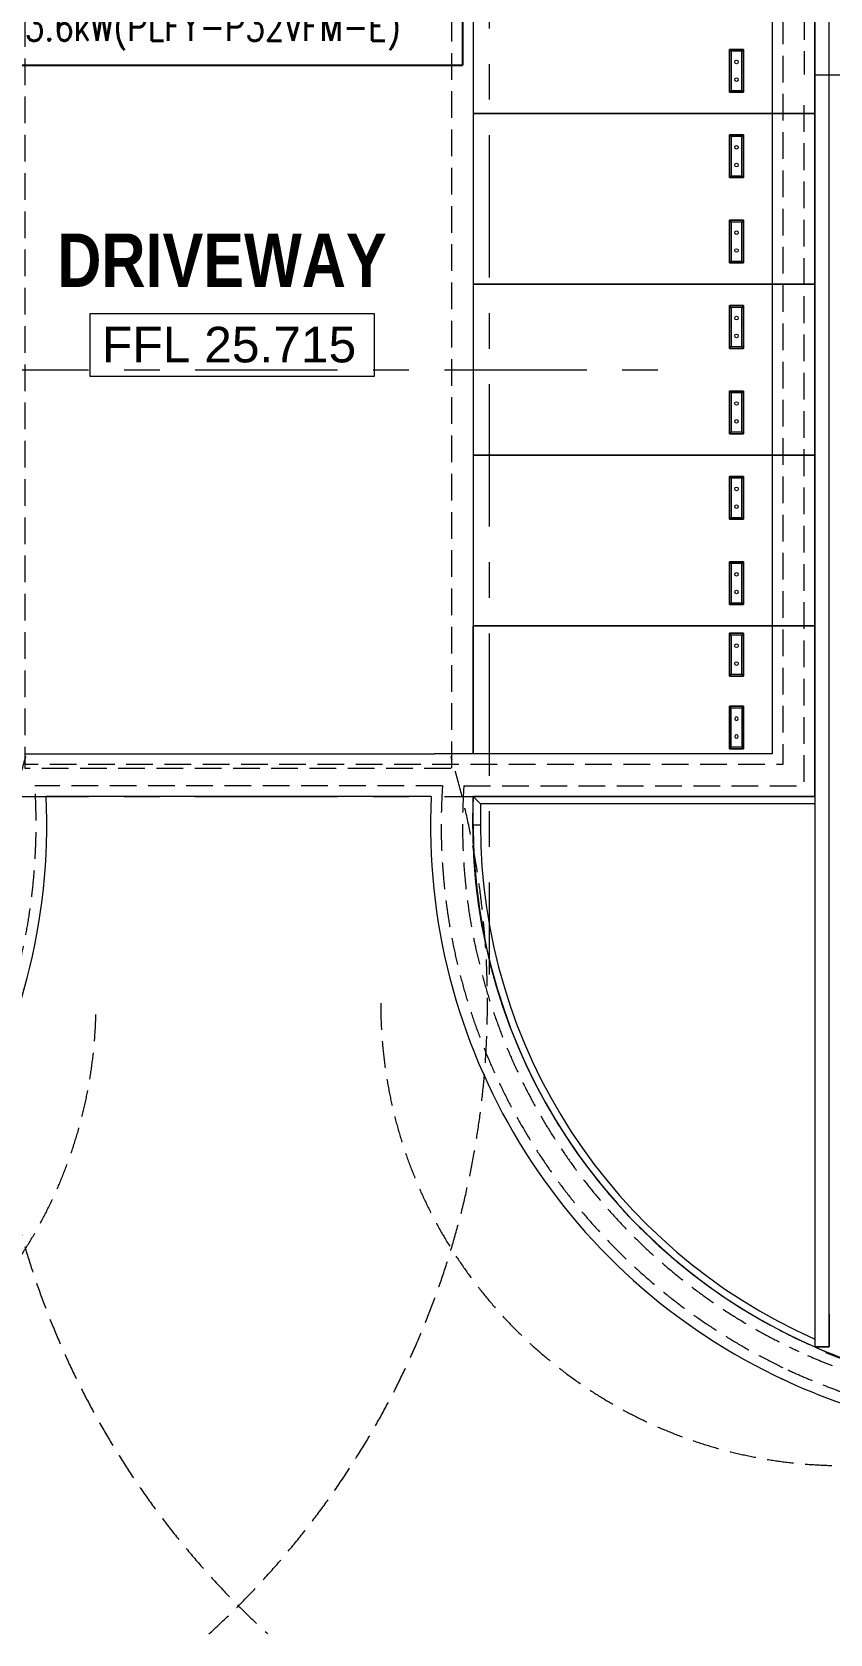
# Model space of a CAD drawing. Header units: millimetres. Extents: x 50620 to 404449, y -131543 to 97.
# Drawn here: x 335088 to 346301, y -130964 to -108453 of the extents above; entities that cross this region are included whole.
import ezdxf

# ---------------------------------------------------------------- set-up
doc = ezdxf.new("R2010")
doc.units = ezdxf.units.MM
for name, pattern in [('HIDDEN', [9.525, 6.35, -3.175]), ('IDA - Grid Line', [3500, 2000, -500, 500, -500]), ('IDA - Hidden 065', [537.5, 375, -162.5])]:
    doc.linetypes.add(name, pattern=pattern)
for name, color, linetype, lineweight in [('_CATCHMENT_DRAIN', 8, 'Continuous', 0), ('_CATCHMENT_DRAIN_HD', 8, 'IDA - Hidden 065', 0), ('A-_ANOT----_D-1', 8, 'Continuous', 0), ('A-_ANOTTEXT_T', 8, 'Continuous', 0), ('A-_DETA----_E-1', 8, 'Continuous', 9), ('A-_DETA----_E-10', 8, 'IDA - Hidden 065', 9), ('A-_DETA----_E-11', 8, 'IDA - Hidden 065', 9), ('A-_DETA----_E-2', 8, 'IDA - Hidden 065', 9), ('A-_FLOR----_E', 8, 'Continuous', 9), ('A-_HANR----_E1', 8, 'Continuous', 9), ('A-_HANR----_E3', 8, 'Continuous', 9), ('A-_WALL----_E', 8, 'Continuous', 9), ('C-_CPRK----_E', 8, 'Continuous', 9), ('C-PRKG-____-OTLN', 8, 'Continuous', 0), ('C-PRKG-____-OTLN-1', 8, 'Continuous', 0), ('E-LIGHT----E', 8, 'Continuous', 9), ('M-_ARCHI', 8, 'Continuous', 5), ('M_ACMV_ANNOTATION', 7, 'Continuous', 20)]:
    doc.layers.add(name, color=color, linetype=linetype, lineweight=lineweight)
doc.layers.add('C-PRKG-____-OTLN-2', color=7, linetype='Continuous', lineweight=0, true_color=0x999999)
doc.layers.add('S-_ANOTGRID_E-1', color=9, linetype='IDA - Grid Line', lineweight=5, true_color=0x808080)
doc.styles.add('Arial Narrow_B_4', font='ARIALNB.TTF', dxfattribs={"height": 500})
doc.styles.add('Arial_4', font='arial.ttf', dxfattribs={"height": 500})
doc.styles.add('SIMPLEX', font='simplex.shx', dxfattribs={"width": 0.8})

# ---------------------------------------------------------------- blocks, each defined once
blk = doc.blocks.new('*T91')
at = {"layer": 'M_ACMV_ANNOTATION', "color": 0, "linetype": 'ByBlock', "lineweight": -2, "transparency": 16777216}
for p, q in [((0, 0), (6300, 0)), ((0, 0), (0, -2695)), ((6300, 0), (6300, -2695)), ((0, -910), (6300, -910)), ((0, -1743), (6300, -1743)), ((0, -2695), (6300, -2695))]:
    blk.add_line(p, q, dxfattribs=at)
at = {"layer": 'M_ACMV_ANNOTATION', "transparency": 16777216, "char_height": 400, "width": 6000, "attachment_point": 4, "style": 'SIMPLEX'}
for s, insert in [('02-09 (FMEO)', (150, -455)), ('FCU-7-10', (150, -1326)), ('3.6kW(PLFY-P32VFM-E)', (150, -2219))]:
    blk.add_mtext(s, dxfattribs=dict(at, insert=insert))
blk = doc.blocks.new('Railing - Railing-8037139-BLK 2 2ND STOREY PLAN')
at = {"layer": 'A-_HANR----_E3'}
for p, q in [((-146486, -130052), (-146586, -129952)), ((-146586, -129952), (-141786, -129952)), ((-146586, -129952), (-146486, -130052)), ((-146586, -130352), (-146586, -129952)), ((-141786, -130052), (-146486, -130052)), ((-146486, -130052), (-146486, -130352)), ((-141786, -129952), (-141786, -130052)), ((-146486, -130352), (-146586, -130352)), ((-146486, -130352), (-146586, -130352))]:
    blk.add_line(p, q, dxfattribs=at)
for radius, end in [(8000, 246.4218), (7900, 246.1024)]:
    blk.add_arc((-138586, -130352), radius, 180, end, dxfattribs=at)
blk = doc.blocks.new('Spot Elevations - 16L x 3_5H - FFL - Magentar-4680237-BLK 2 2ND STOREY PLAN')
at = {"layer": 'A-_ANOT----_D-1'}
for p, q in [((16, 3.5), (0, 3.5)), ((0, 3.5), (0, 0)), ((16, 0), (16, 3.5)), ((0, 0), (16, 0))]:
    blk.add_line(p, q, dxfattribs=at)
blk = doc.blocks.new('IDA - Parking Lots - 4800L X 2400W - Non Perforated-V170-SITE_2ND STOREY PLAN')
at = {"layer": 'C-_CPRK----_E'}
for p, q in [((0, 0), (0, -4800)), ((2400, -4800), (2400, 0)), ((900, -1000), (300, -1000)), ((300, -1000), (300, -1200)), ((300, -1000), (900, -1000)), ((300, -1000), (325, -1025)), ((300, -1200), (300, -1000)), ((875, -1025), (325, -1025)), ((325, -1025), (325, -1175)), ((900, -1000), (875, -1025)), ((875, -1175), (875, -1025)), ((900, -1200), (900, -1000)), ((900, -1000), (900, -1200)), ((1500, -1000), (2100, -1000)), ((1500, -1000), (1525, -1025)), ((1500, -1200), (1500, -1000)), ((2100, -1000), (1500, -1000)), ((1500, -1000), (1500, -1200)), ((2075, -1025), (1525, -1025)), ((1525, -1025), (1525, -1175)), ((2100, -1000), (2075, -1025)), ((2075, -1175), (2075, -1025)), ((2100, -1000), (2100, -1200)), ((2100, -1200), (2100, -1000)), ((325, -1175), (300, -1200)), ((300, -1200), (900, -1200)), ((900, -1200), (300, -1200)), ((325, -1175), (875, -1175)), ((900, -1200), (875, -1175)), ((1500, -1200), (1525, -1175)), ((2100, -1200), (1500, -1200)), ((1500, -1200), (2100, -1200)), ((1525, -1175), (2075, -1175)), ((2075, -1175), (2100, -1200)), ((0, -4800), (2400, -4800))]:
    blk.add_line(p, q, dxfattribs=at)
for centre in [(475, -1100), (725, -1100), (1675, -1100), (1925, -1100)]:
    blk.add_circle(centre, 25, dxfattribs=at)
blk = doc.blocks.new('FADGAFEW')
at = {"layer": 'C-_CPRK----_E'}
for p, q in [((-53002, -27052), (-53202, -27052)), ((-53202, -27052), (-53202, -27652)), ((-53202, -27652), (-53202, -27052)), ((-53177, -27077), (-53202, -27052)), ((-53202, -27052), (-53002, -27052)), ((-53177, -27077), (-53177, -27627)), ((-53027, -27077), (-53177, -27077)), ((-53002, -27052), (-53027, -27077)), ((-53027, -27627), (-53027, -27077)), ((-53002, -27652), (-53002, -27052)), ((-53002, -27052), (-53002, -27652)), ((-53202, -27652), (-53177, -27627)), ((-53202, -27652), (-53002, -27652)), ((-53002, -27652), (-53202, -27652)), ((-53177, -27627), (-53027, -27627)), ((-53002, -27652), (-53027, -27627))]:
    blk.add_line(p, q, dxfattribs=at)
for centre in [(-53102, -27227), (-53102, -27477)]:
    blk.add_circle(centre, 25, dxfattribs=at)
blk = doc.blocks.new('ARCHI 2ND_2024 09 11')
at = {"layer": '_CATCHMENT_DRAIN', "color": 8, "lineweight": 5}
for p, q in [((-50000, -90600), (-44241.7, -90600)), ((-44290.7, -91200), (-49700.2, -91200))]:
    blk.add_line(p, q, dxfattribs=at)
at = {"layer": '_CATCHMENT_DRAIN_HD', "color": 8, "lineweight": 5}
blk.add_line((-44132.1, -91050), (-49858.2, -91050), dxfattribs=at)
at = {"layer": 'A-_DETA----_E-1', "color": 8, "lineweight": 5}
for p, q in [((-44000, -90600), (-44241.7, -90600)), ((-43700, -91200), (-38900, -91200))]:
    blk.add_line(p, q, dxfattribs=at)
at = {"layer": 'A-_DETA----_E-1', "color": 8, "lineweight": 5, "flags": 128}
for points in [[(-50300, -91200), (-55100, -91200), (-55100, -52200), (-38900, -52200), (-38900, -80950), (-38900, -80950)], [(-44000, -52800), (-39500, -52800), (-39500, -81050), (-39500, -90600), (-44000, -90600)], [(-38900, -80950), (-38900, -91198.9)]]:
    blk.add_lwpolyline(points, dxfattribs=at)
at = {"layer": 'A-_DETA----_E-1', "color": 8, "lineweight": 5}
for centre, radius, start, end in [((-58319.3, -91578.7), 8627.4, 294.90118, 2.51582), ((-35700.7, -91600.4), 8599.4, 177.3315, 245.15867), ((-35679, -91576.8), 8029.9, 177.3102, 245.09379), ((-35700, -91600), 8000, 245.16038, 270.00001), ((-35700, -91600), 8600, 244.67542, 270)]:
    blk.add_arc(centre, radius, start, end, dxfattribs=at)
at = {"layer": 'A-_DETA----_E-10', "lineweight": 5, "flags": 128}
blk.add_lwpolyline([(-44000, -90800), (-44000, -52800), (-50000, -52800), (-50000, -90800)], close=True, dxfattribs=at)
at = {"layer": 'A-_DETA----_E-10', "lineweight": 5}
for centre, start, end in [((-55500, -94100), 270, 360), ((-38500, -94100), 180, 270)]:
    blk.add_arc(centre, 6500, start, end, dxfattribs=at)
at = {"layer": 'A-_DETA----_E-11', "lineweight": 5}
for centre, start, end in [((-38500, -94100), 163.22791, 227.63377), ((-55500, -94100), 312.36623, 16.77209)]:
    blk.add_arc(centre, 12000, start, end, dxfattribs=at)
at = {"layer": 'A-_DETA----_E-2', "color": 8, "lineweight": 5, "flags": 128}
for points in [[(-44000, -52350), (-39050, -52350), (-39050, -81050)], [(-44000, -52650), (-39350, -52650), (-39350, -81050), (-39350, -90750), (-50000, -90750)], [(-43831.4, -91050), (-39050, -91050), (-39050, -81350)]]:
    blk.add_lwpolyline(points, dxfattribs=at)
at = {"layer": 'A-_DETA----_E-2', "color": 8, "lineweight": 5}
for centre, radius, start, end in [((-58319.7, -91578.3), 8478, 294.90222, 3.57263), ((-35700.4, -91600.3), 8449.6, 176.26617, 245.15883), ((-35699.7, -91599.8), 8150.3, 176.13184, 245.1578), ((-35700, -91600), 8450, 244.94238, 270), ((-35700, -91600), 8150, 246.11464, 270)]:
    blk.add_arc(centre, radius, start, end, dxfattribs=at)
at = {"layer": 'A-_FLOR----_E', "color": 8, "lineweight": 5}
for p, q in [((-38900, -91200), (-38900, -52800)), ((-43700, -91200), (-38900, -91200)), ((-43700, -91600), (-43700, -91200)), ((-38700, -98473.9), (-38700, -98932.1)), ((-38700, -98932.1), (-38900, -98932.1))]:
    blk.add_line(p, q, dxfattribs=at)
for start, end in [(182.25, 182.97604), (184.46435, 185.35688), (186.69653, 187.65268), (188.92872, 189.92014), (191.16092, 192.17472), (193.39312, 194.42236), (195.62533, 196.66584), (197.85754, 198.90663), (200.08976, 201.14557), (202.32199, 203.3832), (204.55423, 205.61985), (206.78648, 207.85577), (209.01873, 210.09111), (211.251, 212.32599), (213.48327, 214.5605), (215.71556, 216.79472), (217.94785, 219.02868), (220.18016, 221.26244), (222.41249, 223.49602), (224.64482, 225.72944), (226.87718, 227.96274), (229.10954, 230.19593), (231.34193, 232.42901), (233.57433, 234.66201), (235.80676, 236.89494), (238.03921, 239.1278), (240.27168, 241.36059), (242.50417, 243.59334), (244.7367, 245.82603), (246.42182, 249.14196), (246.98653, 248.00762)]:
    blk.add_arc((-35700, -91600), 8000, start, end, dxfattribs=at)
at = {"layer": 'A-_HANR----_E3', "color": 30, "lineweight": 5}
blk.add_lwpolyline([(-38748.3, -99011.4), (-38445.4, -99125.9), (-38134.3, -99229.5), (-37819.3, -99320.6), (-37501, -99399), (-37179.7, -99464.6), (-36856.1, -99517.4), (-36657, -99541.7)], dxfattribs=at)
at = {"layer": 'A-_WALL----_E', "color": 8, "lineweight": 5}
for p, q in [((-38900, -50400), (-38900, -98932.1)), ((-38700, -98932.1), (-38700, -81057.4)), ((-38900, -98932.1), (-38700, -98932.1))]:
    blk.add_line(p, q, dxfattribs=at)
at = {"layer": 'A-_WALL----_E', "color": 8, "linetype": 'HIDDEN', "lineweight": 5, "ltscale": 1000}
blk.add_line((-38700, -81057.4), (-38700, -79107.4), dxfattribs=at)
at = {"layer": 'C-PRKG-____-OTLN', "color": 8, "lineweight": 5}
for p, q in [((-38900, -88800), (-43700, -88800)), ((-43700, -88800), (-43700, -90600))]:
    blk.add_line(p, q, dxfattribs=at)
at = {"layer": 'C-PRKG-____-OTLN-1', "color": 8, "lineweight": 5}
for p, q in [((-43700, -88800), (-38900, -88800)), ((-38900, -88800), (-38900, -91200)), ((-38900, -91200), (-43700, -91200))]:
    blk.add_line(p, q, dxfattribs=at)
at = {"layer": 'C-PRKG-____-OTLN-2', "color": 8, "lineweight": 5}
for p, q in [((-43700, -90600), (-43700, -88800)), ((-38900, -91200), (-38900, -88800)), ((-43700, -91200), (-38900, -91200))]:
    blk.add_line(p, q, dxfattribs=at)
at = {"layer": 'E-LIGHT----E', "color": 8, "lineweight": 5}
blk.add_lwpolyline([(-38900, -81057.4), (-38100, -81057.4), (-38100, -79107.4), (-38900, -79107.4)], close=True, dxfattribs=at)
at = {"layer": 'S-_ANOTGRID_E-1', "color": 8, "lineweight": 5}
for p, q in [((-43475, 26594.8), (-43475, -93697.5)), ((-72105.2, -85200), (-40813.8, -85200)), ((-72105.2, -91200), (-40813.8, -91200))]:
    blk.add_line(p, q, dxfattribs=at)
at = {"color": 8, "lineweight": 5}
blk.add_blockref('FADGAFEW', (13101.5, -61852.6), dxfattribs=at)
at = {"color": 8, "lineweight": 5, "xscale": -1, "rotation": 180}
blk.add_blockref('FADGAFEW', (13101.5, -117581), dxfattribs=at)
at = {"layer": 'A-_ANOT----_D-1', "color": 8, "lineweight": 5, "xscale": 249.9999999999999, "yscale": 249.9999999999999, "zscale": 249.9999999999999}
blk.add_blockref('Spot Elevations - 16L x 3_5H - FFL - Magentar-4680237-BLK 2 2ND STOREY PLAN', (-49085.2, -85291.1), dxfattribs=at)
at = {"layer": 'A-_HANR----_E1', "color": 8, "lineweight": 5}
blk.add_blockref('Railing - Railing-8037139-BLK 2 2ND STOREY PLAN', (102886.4, 38752.4), dxfattribs=at)
at = {"layer": 'C-_CPRK----_E', "color": 8, "lineweight": 5, "rotation": 270.0000000000586}
for p in [(-38900, -79200), (-38900, -81600), (-38900, -84000), (-38900, -86400)]:
    blk.add_blockref('IDA - Parking Lots - 4800L X 2400W - Non Perforated-V170-SITE_2ND STOREY PLAN', p, dxfattribs=at)
at = {"layer": 'A-_ANOT----_D-1', "color": 8, "lineweight": 5, "insert": (-48915.5, -84597.4), "char_height": 500, "width": 4272.668, "attachment_point": 1, "line_spacing_factor": 0.941778, "style": 'Arial_4'}
blk.add_mtext('FFL 25.715', dxfattribs=at)
at = {"layer": 'A-_ANOTTEXT_T', "color": 8, "lineweight": 5, "insert": (-49544.3, -83286.5), "char_height": 750, "width": 5691.981, "attachment_point": 1, "style": 'Arial Narrow_B_4'}
blk.add_mtext('DRIVEWAY', dxfattribs=at)

msp = doc.modelspace()

# ---------------------------------------------------------------- block references
at = {"layer": 'M-_ARCHI', "lineweight": 5, "extrusion": (0.000419962, 1.0854e-05, 1), "rotation": 359.9999887056363}
msp.add_blockref('ARCHI 2ND_2024 09 11', (384987, -27998, 422), dxfattribs=at)

# ---------------------------------------------------------------- next in the draw order: block references
msp.add_blockref('*T91', (334837, -106223, 280))

doc.saveas('drawing.dxf')
